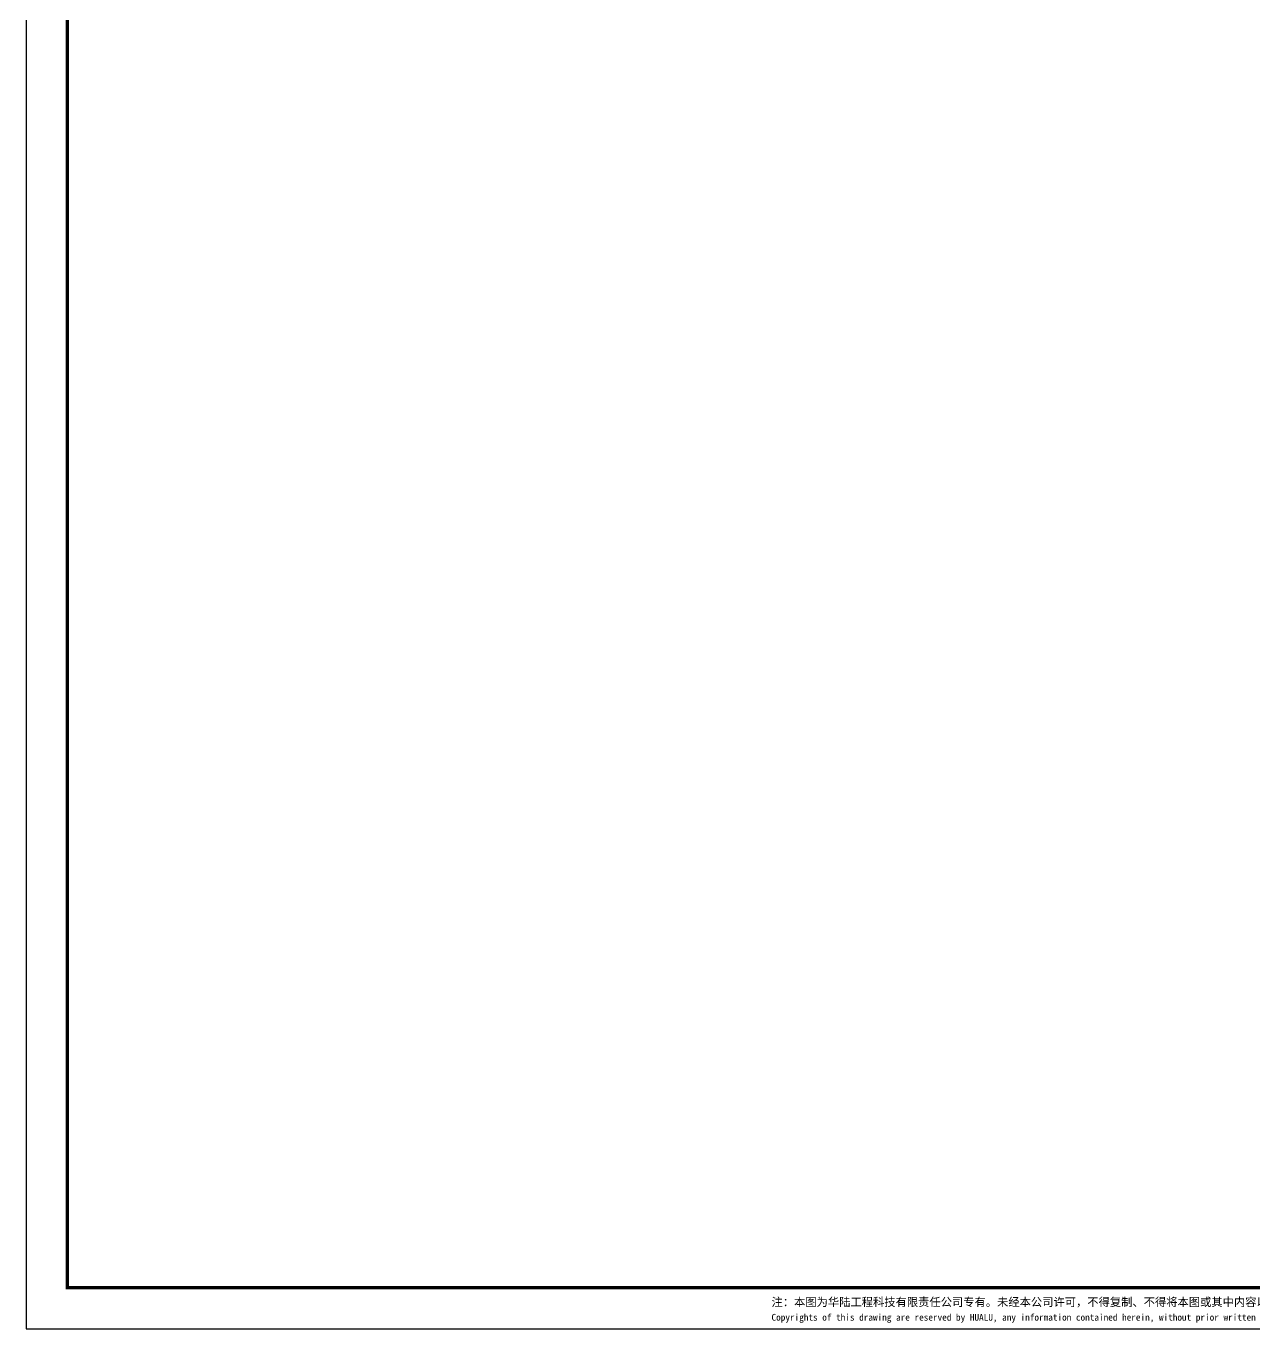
# Model space of a CAD drawing. Extents: x 0 to 594, y 0 to 1261.
# Drawn here: x 0 to 297, y 0 to 315.2 of the extents above; entities that cross this region are included whole.
import ezdxf

# ---------------------------------------------------------------- set-up
doc = ezdxf.new("R2010")
doc.units = 0
doc.header["$MEASUREMENT"] = 0
doc.layers.get('0').update_dxf_attribs({"linetype": 'CONTINUOUS'})
doc.styles.add('HUALUC', font='SimSun.ttf')

msp = doc.modelspace()

# ---------------------------------------------------------------- linework, layer by layer
for p, q in [((0, 1261), (0, 0)), ((0, 0), (594, 0))]:
    msp.add_line(p, q)
at = {"const_width": 0.8}
msp.add_lwpolyline([(10, 1236), (584, 1236), (584, 10), (10, 10)], close=True, dxfattribs=at)

# ---------------------------------------------------------------- texts
at = {"style": 'HUALUC'}
for s, height, p in [('注：本图为华陆工程科技有限责任公司专有。未经本公司许可，不得复制、不得将本图或其中内容以任何形式提供给第三方，也不得以任何形式、全部或部分地用于其它目的。(2014)', 2, (180.3098, 5.5)), ('Copyrights of this drawing are reserved by HUALU, any information contained herein, without prior written permit of HUALU, shall be neither copied or disclosed to any third party in any form, nor applied completely or partially in any form for any other purposes than the intended project.', 1.64, (180.3098, 2))]:
    msp.add_text(s, height=height, dxfattribs=at).set_placement(p)

doc.saveas('drawing.dxf')
